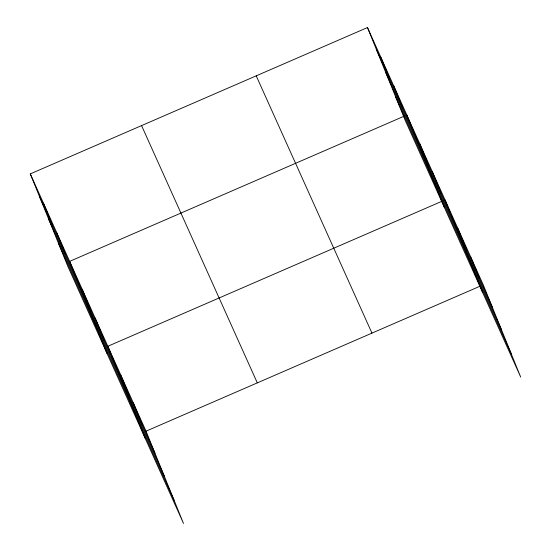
<?xml version="1.0" encoding="UTF-8"?>
<svg xmlns="http://www.w3.org/2000/svg" width="551" height="551" viewBox="0 0 551 551"><rect width="100%" height="100%" fill="white"/><g stroke="black" fill="none" stroke-linecap="round" stroke-linejoin="round"><path stroke-width="0.83" d="M30.291 173.896L146.036 431.171L183.511 523.45L67.759 266.181L30.291 173.896L367.489 27.55L483.241 284.819L520.709 377.104L404.964 119.829L367.489 27.55M404.475 116.047L69.646 261.374L107.114 353.652M441.888 201.294L107.838 346.269L145.312 438.548M443.465 200.605L445.043 199.923L482.511 292.202M146.036 431.171L480.079 286.189M376.45 49.611L492.195 306.886M385.858 72.78L501.603 330.056M395.556 96.659L511.3 353.928M256.215 75.845L371.959 333.114M141.566 125.6L257.31 382.876M39.252 195.963L154.996 453.232M48.66 219.133L164.405 476.401M58.351 243.005L174.095 500.28M470.506 256.525L479.466 278.586M457.771 228.224L466.731 250.285M432.308 171.623L441.268 193.683M419.58 143.322L428.533 165.383M406.845 115.021L444.32 207.3M393.731 85.866L402.685 107.927M380.61 56.705L389.571 78.765M133.308 402.871L142.261 424.931M120.573 374.57L129.533 396.63M95.109 317.968L104.07 340.029M82.374 289.674L91.335 311.735M56.526 232.212L65.486 254.273M43.412 203.057L52.366 225.118"/></g></svg>
